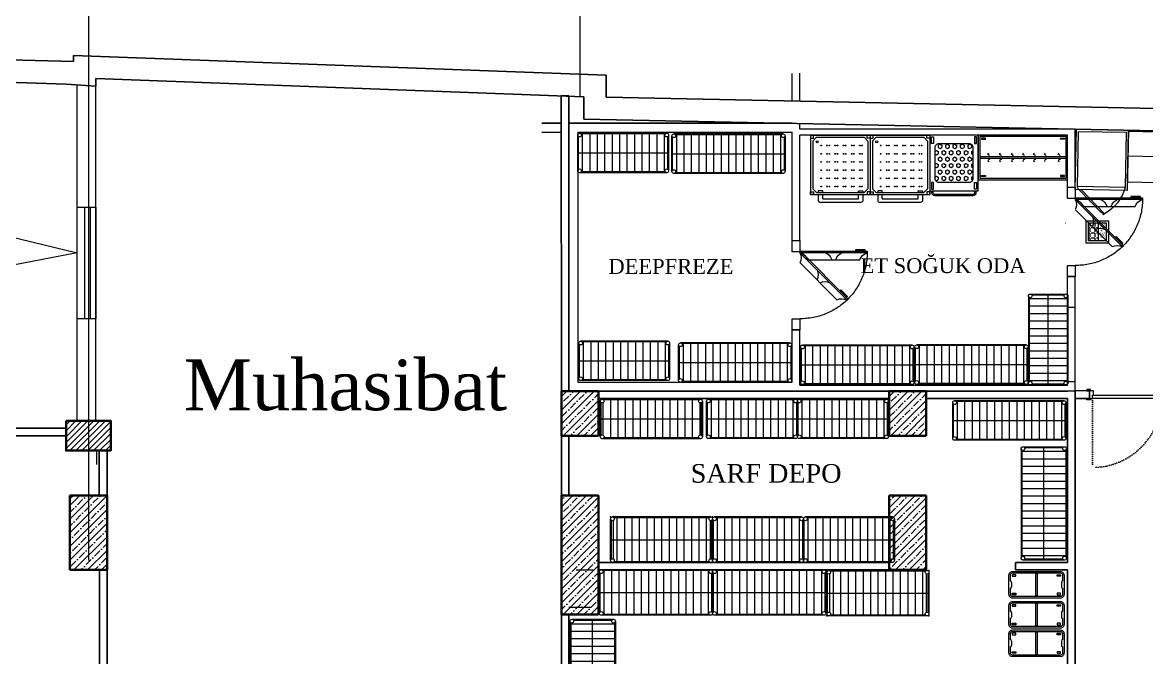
# Model space of a CAD drawing. Header units: millimetres. Extents: x 1531071 to 1560283, y -701792 to -691067.
# Drawn here: x 1536450 to 1537960, y -695330 to -694478 of the extents above; entities that cross this region are included whole.
import ezdxf

# ---------------------------------------------------------------- set-up
doc = ezdxf.new("R2010")
doc.units = ezdxf.units.MM
doc.header["$LTSCALE"] = 20
doc.header["$MEASUREMENT"] = 0
doc.set_wipeout_variables(frame=1)
for name, pattern in [('DASHED', [19.05, 12.7, -6.35]), ('Dot & Dashed', [670.277762, 352.777767, -176.388884, 0, -141.111112]), ('DOT2', [0.125, 0, -0.125])]:
    doc.linetypes.add(name, pattern=pattern)
for name, color, linetype, lineweight in [('A-Sect-Iden', 191, 'Continuous', 13), ('GRC-Ekipman', 4, 'Continuous', 25), ('OXLAR', 6, 'Continuous', 5), ('Text', 7, 'Continuous', 0), ('wall ext', 30, 'Continuous', 30)]:
    doc.layers.add(name, color=color, linetype=linetype, lineweight=lineweight)
for name, color, linetype in [('Kıtc-002 Çizgi', 7, 'Continuous'), ('Kıtc-003 Kapı', 3, 'Continuous'), ('Kıtc-028 Yer Izgarası', 252, 'Continuous'), ('Kıtc-034 Soğuk Oda', 1, 'Continuous'), ('SOŞUK ODA PANELİ', 4, 'Continuous')]:
    doc.layers.add(name, color=color, linetype=linetype)
doc.layers.add('Конструктив - Колонны_Ном._пера__202', color=7, linetype='Continuous', lineweight=0, true_color=0x38637a)
doc.layers.add('Конструктив - Колонны_Ном._пера__28', color=7, linetype='Continuous', lineweight=40, true_color=0xffe4e1)
doc.styles.get("Standard").update_dxf_attribs({"font": 'tahoma.ttf', "height": 10})
doc.styles.add('Times New  Roman', font='times.ttf')
pattern_1 = [(45, (1530114.896, -703124.711), (-9.192388, 9.192388), []), (45, (1530110.3, -703120.115), (-9.192388, 9.192388), [9.75, -3.25, 0, -3.25])]

# ---------------------------------------------------------------- blocks, each defined once
blk = doc.blocks.new('A$C60E3056A')
at = {"layer": 'Kıtc-034 Soğuk Oda', "color": 3}
blk.add_line((13.3, 80), (13.3, 10), dxfattribs=at)
for points in [[(1.8, 0), (3.8, 0), (3.8, 90), (1.8, 90)], [(1.4, 3), (0, 3), (0, 15.7), (1.4, 15.7)]]:
    blk.add_lwpolyline(points, close=True, dxfattribs=at)
for centre, radius, start, end in [((17.9, 93.9), 14.6, 195.6381, 251.6489), ((17.2, 61.2), 14, 196.3254, 253.6365), ((17.2, 28.8), 14, 106.3635, 163.6746), ((17.9, -3.9), 14.6, 108.3511, 164.3619)]:
    blk.add_arc(centre, radius, start, end, dxfattribs=at)
blk = doc.blocks.new('A$C4A7C2E03')
at = {"layer": 'Kıtc-034 Soğuk Oda', "color": 254}
blk.add_line((80, 0), (10, 0), dxfattribs=at)
for points in [[(0, 11.5), (0, 9.5), (90, 9.5), (90, 11.5)], [(3, 11.9), (3, 13.3), (15.7, 13.3), (15.7, 11.9)]]:
    blk.add_lwpolyline(points, close=True, dxfattribs=at)
for centre, radius, start, end in [((-3.9, -4.6), 14.6, 18.3511, 74.3619), ((28.8, -3.8), 14, 16.3635, 73.6746), ((61.2, -3.8), 14, 106.3254, 163.6365), ((93.9, -4.6), 14.6, 105.6381, 161.6489)]:
    blk.add_arc(centre, radius, start, end, dxfattribs=at)
blk = doc.blocks.new('A$C65962AFD')
at = {"color": 3}
blk.add_wipeout([(90.7, 105), (90.7, 15), (100.7, 15), (100.7, 105)], dxfattribs=at).dxf.layer = 'Kıtc-034 Soğuk Oda'
at = {"layer": 'Kıtc-002 Çizgi', "color": 254, "linetype": 'DASHED'}
blk.add_arc((89.5, 104.5), 89.5, 180.9342, 270.7837, dxfattribs=at)
at = {"layer": 'Kıtc-034 Soğuk Oda'}
for points in [[(100.7, 105), (100.7, 120), (90.7, 120), (90.7, 105)], [(100.7, 0), (100.7, 15), (90.7, 15), (90.7, 0)]]:
    blk.add_lwpolyline(points, close=True, dxfattribs=at)
at = {"layer": 'Kıtc-002 Çizgi'}
blk.add_blockref('A$C4A7C2E03', (0, 94.1), dxfattribs=at)
at = {"layer": 'Kıtc-002 Çizgi', "rotation": 315}
blk.add_blockref('A$C60E3056A', (24.3, 42.7), dxfattribs=at)
blk = doc.blocks.new('A$C1AAB3821')
at = {"layer": 'Kıtc-028 Yer Izgarası'}
for p, q in [((30, 30), (0, 30)), ((0, 30), (0, 0)), ((27, 27), (3, 27)), ((3, 27), (3, 3)), ((3, 25.2), (7.7, 25.2)), ((3, 18.3), (7.7, 18.3)), ((9.6, 25.2), (9.6, 27)), ((9.6, 25.2), (14.7, 25.2)), ((9.6, 18.3), (9.6, 23.3)), ((9.6, 18.3), (14.7, 18.3)), ((9.6, 13.5), (9.6, 16.3)), ((16.6, 25.2), (16.6, 27)), ((16.6, 25.2), (21.7, 25.2)), ((16.6, 18.3), (16.6, 23.3)), ((16.6, 18.3), (21.7, 18.3)), ((16.6, 13.5), (16.6, 16.3)), ((23.6, 25.2), (23.6, 27)), ((23.6, 25.2), (27, 25.2)), ((23.6, 18.3), (23.6, 23.3)), ((23.6, 18.3), (27, 18.3)), ((23.6, 13.5), (23.6, 16.3)), ((27, 3), (27, 27)), ((30, 0), (30, 30)), ((0, 0), (30, 0)), ((27, 13.5), (3, 13.5)), ((3, 13.5), (3, 3)), ((3, 3), (27, 3)), ((3, 3), (27, 3)), ((27, 3), (27, 13.5))]:
    blk.add_line(p, q, dxfattribs=at)
blk.add_text('30*30', height=5.4, dxfattribs=at).set_placement((3, 5.6))
blk = doc.blocks.new('KAPI100')
at = {"layer": 'Kıtc-003 Kapı', "linetype": 'DOT2'}
blk.add_line((1537635.3, -695912.9, 0), (1537635.3, -695820.3, 0), dxfattribs=at)
at = {"layer": 'Kıtc-003 Kapı', "elevation": 0}
for points in [[(1537627.8, -695912.9), (1537632.8, -695912.9), (1537632.8, -695910.9), (1537627.8, -695910.9)], [(1537627.8, -695922.9), (1537632.8, -695922.9), (1537632.8, -695924.9), (1537627.8, -695924.9)], [(1537635.3, -695917.1), (1537727.9, -695917.1), (1537727.9, -695912.9), (1537635.3, -695912.9)], [(1537735.4, -695912.9), (1537730.4, -695912.9), (1537730.4, -695910.9), (1537735.4, -695910.9)], [(1537735.4, -695922.9), (1537730.4, -695922.9), (1537730.4, -695924.9), (1537735.4, -695924.9)]]:
    blk.add_lwpolyline(points, close=True, dxfattribs=at)
for points in [[(1537631.6, -695912.9), (1537635.3, -695912.9), (1537635.3, -695917.1), (1537636.6, -695917.1), (1537636.6, -695922.9), (1537631.6, -695922.9), (1537631.6, -695912.9)], [(1537731.6, -695912.9), (1537727.9, -695912.9), (1537727.9, -695917.1), (1537726.6, -695917.1), (1537726.6, -695922.9), (1537731.6, -695922.9), (1537731.6, -695912.9)]]:
    blk.add_lwpolyline(points, dxfattribs=at)
at = {"layer": 'Kıtc-003 Kapı', "linetype": 'DOT2'}
blk.add_arc((1537635.3, -695912.9, 0), 92.6, 360, 90, dxfattribs=at)
blk = doc.blocks.new('Frenox Depo Tipi Dolpa Tek Kapı')
for p, q in [((70, 81), (0, 81)), ((0, 81), (0, 0)), ((70, 0), (70, 81)), ((0, 0), (70, 0))]:
    blk.add_line(p, q)
at = {"color": 251}
for p, q in [((67, 78), (3, 78)), ((3, 78), (3, 4)), ((67, 4), (67, 78)), ((3, 4), (67, 4))]:
    blk.add_line(p, q, dxfattribs=at)
at = {"color": 251, "linetype": 'Continuous'}
for p, q in [((2.9, 4), (67.1, 4)), ((62.2, 0), (30.2, -32.1)), ((65.1, 0), (35.1, -29.9)), ((35.1, -29.9), (30.9, -31.3)), ((33.7, -28.5), (35.1, -29.9)), ((30.2, -32.1), (31.6, -33.5)), ((30.9, -31.3), (32.3, -32.8)), ((32.3, -32.8), (31.6, -33.5))]:
    blk.add_line(p, q, dxfattribs=at)
for centre, radius, start, end in [((59.9, 18.7), 58.9, 194.4777, 239.613), ((62, 4), 5.1, 307.4032, 359.4667)]:
    blk.add_arc(centre, radius, start, end, dxfattribs=at)
blk = doc.blocks.new('CTezg.140-70')
for p, q in [((-140, 0), (0, 0)), ((-140, -70), (-140, 0)), ((0, 0), (0, -70)), ((0, -2), (-140, -2)), ((0, -70), (-140, -70))]:
    blk.add_line(p, q)
blk = doc.blocks.new('istifr rafı 137-61')
at = {"ltscale": 5}
for p, q in [((134.5, 0), (2.5, 0)), ((3.5, -4.8), (3.5, -56.2)), ((132.5, -1), (4.5, -1)), ((133.5, -4.8), (133.5, -56.2)), ((132.5, -60), (4.5, -60)), ((134.5, -61), (2.5, -61))]:
    blk.add_line(p, q, dxfattribs=at)
for p, q in [((0, -58.5), (0, -2.5)), ((1, -56.5), (1, -4.5)), ((136, -4.5), (136, -56.5)), ((136, -56.5), (136, -4.5)), ((137, -2.5), (137, -58.5))]:
    blk.add_line(p, q)
at = {"color": 149, "ltscale": 5}
for p, q in [((8.5, -1), (8.5, -60)), ((18.5, -1), (18.5, -60)), ((28.5, -1), (28.5, -60)), ((38.5, -1), (38.5, -60)), ((48.5, -1), (48.5, -60)), ((58.5, -1), (58.5, -60)), ((68.5, -1), (68.5, -60)), ((78.5, -1), (78.5, -60)), ((88.5, -1), (88.5, -60)), ((98.5, -1), (98.5, -60)), ((108.5, -1), (108.5, -60)), ((118.5, -1), (118.5, -60)), ((128.5, -1), (128.5, -60)), ((1, -30.5), (136, -30.5))]:
    blk.add_line(p, q, dxfattribs=at)
at = {"ltscale": 5}
for centre in [(2.5, -2.5), (134.5, -2.5), (2.5, -58.5), (134.5, -58.5)]:
    blk.add_circle(centre, 2.5, dxfattribs=at)
for p in [(0, 0), (137, 0), (0, -61), (137, -61)]:
    blk.add_point(p, dxfattribs=at)
blk = doc.blocks.new('istif rafı 152-61')
at = {"ltscale": 5}
for p, q in [((149.5, 0), (2.5, 0)), ((147.5, -1), (4.5, -1)), ((147.5, -60), (4.5, -60)), ((149.5, -61), (2.5, -61))]:
    blk.add_line(p, q, dxfattribs=at)
for p, q in [((0, -58.5), (0, -2.5)), ((1, -56.5), (1, -4.5)), ((151, -4.5), (151, -56.5)), ((151, -56.5), (151, -4.5)), ((152, -2.5), (152, -58.5))]:
    blk.add_line(p, q)
at = {"color": 149, "ltscale": 5}
for p, q in [((6, -1), (6, -60)), ((16, -1), (16, -60)), ((26, -1), (26, -60)), ((36, -1), (36, -60)), ((46, -1), (46, -60)), ((56, -1), (56, -60)), ((66, -1), (66, -60)), ((76, -1), (76, -60)), ((86, -1), (86, -60)), ((96, -1), (96, -60)), ((106, -1), (106, -60)), ((116, -1), (116, -60)), ((126, -1), (126, -60)), ((136, -1), (136, -60)), ((146, -1), (146, -60)), ((1, -30.5), (151, -30.5))]:
    blk.add_line(p, q, dxfattribs=at)
at = {"ltscale": 5}
for centre in [(2.5, -2.5), (149.5, -2.5), (2.5, -58.5), (149.5, -58.5)]:
    blk.add_circle(centre, 2.5, dxfattribs=at)
blk = doc.blocks.new('istif rafı 122-61')
at = {"ltscale": 5}
for p, q in [((119.5, 0), (2.5, 0)), ((117.5, -1), (4.5, -1)), ((117.5, -60), (4.5, -60)), ((119.5, -61), (2.5, -61))]:
    blk.add_line(p, q, dxfattribs=at)
for p, q in [((0, -58.5), (0, -2.5)), ((1, -56.5), (1, -4.5)), ((121, -4.5), (121, -56.5)), ((121, -56.5), (121, -4.5)), ((122, -2.5), (122, -58.5))]:
    blk.add_line(p, q)
at = {"color": 149, "ltscale": 5}
for p, q in [((6, -1), (6, -60)), ((16, -1), (16, -60)), ((26, -1), (26, -60)), ((36, -1), (36, -60)), ((46, -1), (46, -60)), ((56, -1), (56, -60)), ((66, -1), (66, -60)), ((76, -1), (76, -60)), ((86, -1), (86, -60)), ((96, -1), (96, -60)), ((106, -1), (106, -60)), ((116, -1), (116, -60)), ((1, -30.5), (121, -30.5))]:
    blk.add_line(p, q, dxfattribs=at)
at = {"ltscale": 5}
for centre in [(2.5, -2.5), (119.5, -2.5), (2.5, -58.5), (119.5, -58.5)]:
    blk.add_circle(centre, 2.5, dxfattribs=at)
blk = doc.blocks.new('istif rafı 152-53')
at = {"ltscale": 5}
for p, q in [((149.5, 0), (2.5, 0)), ((147.5, -1), (4.5, -1)), ((149.5, -53), (2.5, -53)), ((147.5, -52), (4.5, -52))]:
    blk.add_line(p, q, dxfattribs=at)
for p, q in [((0, -50.5), (0, -2.5)), ((1, -48.5), (1, -4.5)), ((151, -4.5), (151, -48.5)), ((151, -48.5), (151, -4.5)), ((152, -2.5), (152, -50.5))]:
    blk.add_line(p, q)
at = {"color": 149, "ltscale": 5}
for p, q in [((6, -1), (6, -52)), ((16, -1), (16, -52)), ((26, -1), (26, -52)), ((36, -1), (36, -52)), ((46, -1), (46, -52)), ((56, -1), (56, -52)), ((66, -1), (66, -52)), ((76, -1), (76, -52)), ((86, -1), (86, -52)), ((96, -1), (96, -52)), ((106, -1), (106, -52)), ((116, -1), (116, -52)), ((126, -1), (126, -52)), ((136, -1), (136, -52)), ((146, -1), (146, -52)), ((1, -26.5), (151, -26.5))]:
    blk.add_line(p, q, dxfattribs=at)
at = {"ltscale": 5}
for centre in [(2.5, -2.5), (149.5, -2.5), (2.5, -50.5), (149.5, -50.5)]:
    blk.add_circle(centre, 2.5, dxfattribs=at)
blk = doc.blocks.new('istif rafı 122-53')
at = {"ltscale": 5}
for p, q in [((119.5, 0), (2.5, 0)), ((117.5, -1), (4.5, -1)), ((119.5, -53), (2.5, -53)), ((117.5, -52), (4.5, -52))]:
    blk.add_line(p, q, dxfattribs=at)
for p, q in [((0, -50.5), (0, -2.5)), ((1, -48.5), (1, -4.5)), ((121, -4.5), (121, -48.5)), ((121, -48.5), (121, -4.5)), ((122, -2.5), (122, -50.5))]:
    blk.add_line(p, q)
at = {"color": 149, "ltscale": 5}
for p, q in [((6, -1), (6, -52)), ((16, -1), (16, -52)), ((26, -1), (26, -52)), ((36, -1), (36, -52)), ((46, -1), (46, -52)), ((56, -1), (56, -52)), ((66, -1), (66, -52)), ((76, -1), (76, -52)), ((86, -1), (86, -52)), ((96, -1), (96, -52)), ((106, -1), (106, -52)), ((116, -1), (116, -52)), ((1, -26.5), (121, -26.5))]:
    blk.add_line(p, q, dxfattribs=at)
at = {"ltscale": 5}
for centre in [(2.5, -2.5), (119.5, -2.5), (2.5, -50.5), (119.5, -50.5)]:
    blk.add_circle(centre, 2.5, dxfattribs=at)
blk = doc.blocks.new('istif rafı.137-53')
at = {"ltscale": 5}
for p, q in [((134.5, 0), (2.5, 0)), ((132.5, -1), (4.5, -1)), ((134.5, -53), (2.5, -53)), ((132.5, -52), (4.5, -52))]:
    blk.add_line(p, q, dxfattribs=at)
for p, q in [((0, -50.5), (0, -2.5)), ((1, -48.5), (1, -4.5)), ((136, -4.5), (136, -48.5)), ((136, -48.5), (136, -4.5)), ((137, -2.5), (137, -50.5))]:
    blk.add_line(p, q)
at = {"color": 149, "ltscale": 5}
for p, q in [((3.5, -4.8), (3.5, -48.2)), ((13.5, -1), (13.5, -52)), ((23.5, -1), (23.5, -52)), ((33.5, -1), (33.5, -52)), ((43.5, -1), (43.5, -52)), ((53.5, -1), (53.5, -52)), ((63.5, -1), (63.5, -52)), ((73.5, -1), (73.5, -52)), ((83.5, -1), (83.5, -52)), ((93.5, -1), (93.5, -52)), ((103.5, -1), (103.5, -52)), ((113.5, -1), (113.5, -52)), ((123.5, -1), (123.5, -52)), ((133.5, -4.8), (133.5, -48.2)), ((1, -26.5), (136, -26.5))]:
    blk.add_line(p, q, dxfattribs=at)
at = {"ltscale": 5}
for centre in [(2.5, -2.5), (134.5, -2.5), (2.5, -50.5), (134.5, -50.5)]:
    blk.add_circle(centre, 2.5, dxfattribs=at)
blk = doc.blocks.new('ARB.Et Askı .120-60')
for points in [[(-60, 0), (-60, -120), (0, -120), (0, 0)], [(-58, -2), (-58, -118), (-2, -118), (-2, -2)]]:
    blk.add_lwpolyline(points, close=True)
at = {"color": 251}
for points in [[(-54.4, -4.2), (-54.4, -9.7), (-55.8, -9.7), (-55.8, -4.2)], [(-5.6, -4.2), (-5.6, -9.7), (-4.2, -9.7), (-4.2, -4.2)], [(-54.4, -115.8), (-54.4, -110.3), (-55.8, -110.3), (-55.8, -115.8)], [(-5.6, -115.8), (-5.6, -110.3), (-4.2, -110.3), (-4.2, -115.8)]]:
    blk.add_lwpolyline(points, close=True, dxfattribs=at)
for points in [[(-31, -14.1, -1), (-33.3, -14.1, 1), (-35.6, -14.1)], [(-29, -14.1, 1), (-26.7, -14.1, -1), (-24.4, -14.1)], [(-31, -29.9, -1), (-33.3, -29.9, 1), (-35.6, -29.9)], [(-29, -29.9, 1), (-26.7, -29.9, -1), (-24.4, -29.9)], [(-31, -45.9, -1), (-33.3, -45.9, 1), (-35.6, -45.9)], [(-29, -45.9, 1), (-26.7, -45.9, -1), (-24.4, -45.9)], [(-31, -61, -1), (-33.3, -61, 1), (-35.6, -61)], [(-29, -61, 1), (-26.7, -61, -1), (-24.4, -61)], [(-31, -75.6, -1), (-33.3, -75.6, 1), (-35.6, -75.6)], [(-29, -75.6, 1), (-26.7, -75.6, -1), (-24.4, -75.6)], [(-31, -90.1, -1), (-33.3, -90.1, 1), (-35.6, -90.1)], [(-29, -90.1, 1), (-26.7, -90.1, -1), (-24.4, -90.1)], [(-31, -108.7, -1), (-33.3, -108.7, 1), (-35.6, -108.7)], [(-29, -108.7, 1), (-26.7, -108.7, -1), (-24.4, -108.7)]]:
    blk.add_lwpolyline(points, format="xyb", dxfattribs=at)
for points in [[(-31, -2), (-31, -118)], [(-29, -2), (-29, -118)]]:
    blk.add_lwpolyline(points, dxfattribs=at)
blk = doc.blocks.new('ARB.Sebze Basma')
h = blk.add_hatch()
h.set_pattern_fill('HEX', color=251, scale=0.9, angle=270, style=0)
h.set_pattern_definition([(270, (-111636.488, 8696.6115), (4.94933518, -9e-16), [2.8575, -5.715]), (30, (-111636.488, 8696.6115), (-2.4746676, 4.28625), [2.8575, -5.715]), (330, (-111636.488, 8693.754), (2.4746676, 4.28625), [2.8575, -5.715])])
h.paths.add_polyline_path([(-52.7, -63.7), (-12.3, -63.7, 0.414214), (-7.3, -58.7), (-7.3, -16.3, 0.414214), (-12.3, -11.3), (-52.7, -11.3, 0.414214), (-57.7, -16.3), (-57.7, -58.7, 0.414214)])
blk.add_lwpolyline([(-65, 0), (-65, -75), (0, -75), (0, 0)], close=True)
at = {"color": 251}
for points in [[(-62.6, -2.4), (-59.9, -2.4), (-59.9, -11.2), (-62.6, -11.2)], [(-2.4, -2.4), (-5.1, -2.4), (-5.1, -11.2), (-2.4, -11.2)], [(-62.6, -72.6), (-59.9, -72.6), (-59.9, -63.8), (-62.6, -63.8)], [(-2.4, -72.6), (-5.1, -72.6), (-5.1, -63.8), (-2.4, -63.8)]]:
    blk.add_lwpolyline(points, close=True, dxfattribs=at)
blk.add_lwpolyline([(-7.3, -16.3), (-7.3, -58.7, -0.414214), (-12.3, -63.7), (-52.7, -63.7, -0.414214), (-57.7, -58.7), (-57.7, -16.3, -0.414214), (-52.7, -11.3), (-12.3, -11.3, -0.414214)], format="xyb", close=True, dxfattribs=at)
for points in [[(-3, -75.2), (-3, -77.6, -0.414214), (-7, -81.6), (-58.3, -81.6, -0.414214), (-62.3, -77.6), (-62.3, -75)], [(-5, -75.2), (-5, -77.6, -0.414214), (-7, -79.6), (-58.3, -79.6, -0.414214), (-60.3, -77.6), (-60.3, -75)]]:
    blk.add_lwpolyline(points, format="xyb", dxfattribs=at)
blk = doc.blocks.new('ARB.Et Çözdürme. 80-80')
for p, q in [((-80, 0), (0, 0)), ((-80, 0), (-80, -80)), ((0, 0), (0, -80)), ((-72, -3), (-77, -8)), ((-77, -8), (-77, -72)), ((-72, -3), (-8, -3)), ((-8, -3), (-3, -8)), ((-3, -8), (-3, -72)), ((-77, -72), (-72, -77)), ((-3, -72), (-8, -77)), ((-80, -80), (0, -80)), ((-72, -77), (-8, -77))]:
    blk.add_line(p, q)
at = {"color": 253}
for p, q in [((-13, -90.4), (-66.7, -90.4)), ((-63.8, -85.4), (-15.8, -85.4))]:
    blk.add_line(p, q, dxfattribs=at)
for points in [[(-80, -4), (-76, -4), (-76, 0), (-80, 0)], [(0, -4), (-4, -4), (-4, 0), (0, 0)], [(-80, -76), (-76, -76), (-76, -80), (-80, -80)], [(0, -76), (-4, -76), (-4, -80), (0, -80)]]:
    blk.add_lwpolyline(points, close=True, dxfattribs=at)
for points in [[(-63.8, -77), (-63.8, -75), (-69.8, -75), (-69.8, -77)], [(-15.8, -77), (-15.8, -75), (-9.8, -75), (-9.8, -77)], [(-63.8, -85.4), (-63.8, -80)], [(-15.8, -85.4), (-15.8, -80)]]:
    blk.add_lwpolyline(points, dxfattribs=at)
for points in [[(-69.8, -80), (-69.8, -87.4, 0.414214), (-66.8, -90.4), (-66.8, -90.4, 0.00933), (-66.7, -90.4)], [(-9.8, -80), (-9.8, -87.4, -0.414214), (-12.8, -90.4), (-12.8, -90.4, -0.00933), (-13, -90.4)]]:
    blk.add_lwpolyline(points, format="xyb", dxfattribs=at)
for centre, radius in [((-71.3, -9.1), 1.5), ((-66, -14.1), 0.5), ((-58, -14.1), 0.5), ((-55, -14.1), 0.5), ((-47, -14.1), 0.5), ((-44, -14.1), 0.5), ((-36, -14.1), 0.5), ((-33, -14.1), 0.5), ((-25, -14.1), 0.5), ((-22, -14.1), 0.5), ((-14, -14.1), 0.5), ((-11, -14.1), 0.5), ((-66, -25.1), 0.5), ((-58, -25.1), 0.5), ((-55, -25.1), 0.5), ((-47, -25.1), 0.5), ((-44, -25.1), 0.5), ((-36, -25.1), 0.5), ((-33, -25.1), 0.5), ((-25, -25.1), 0.5), ((-22, -25.1), 0.5), ((-14, -25.1), 0.5), ((-11, -25.1), 0.5), ((-66, -36.1), 0.5), ((-58, -36.1), 0.5), ((-55, -36.1), 0.5), ((-47, -36.1), 0.5), ((-44, -36.1), 0.5), ((-36, -36.1), 0.5), ((-33, -36.1), 0.5), ((-25, -36.1), 0.5), ((-22, -36.1), 0.5), ((-14, -36.1), 0.5), ((-11, -36.1), 0.5), ((-66, -47.1), 0.5), ((-66, -58.1), 0.5), ((-58, -47.1), 0.5), ((-58, -58.1), 0.5), ((-55, -47.1), 0.5), ((-55, -58.1), 0.5), ((-47, -47.1), 0.5), ((-47, -58.1), 0.5), ((-44, -47.1), 0.5), ((-44, -58.1), 0.5), ((-36, -47.1), 0.5), ((-36, -58.1), 0.5), ((-33, -47.1), 0.5), ((-33, -58.1), 0.5), ((-25, -47.1), 0.5), ((-25, -58.1), 0.5), ((-22, -47.1), 0.5), ((-22, -58.1), 0.5), ((-14, -47.1), 0.5), ((-14, -58.1), 0.5), ((-11, -47.1), 0.5), ((-11, -58.1), 0.5), ((-66, -69.1), 0.5), ((-58, -69.1), 0.5), ((-55, -69.1), 0.5), ((-47, -69.1), 0.5), ((-44, -69.1), 0.5), ((-36, -69.1), 0.5), ((-33, -69.1), 0.5), ((-25, -69.1), 0.5), ((-22, -69.1), 0.5), ((-14, -69.1), 0.5), ((-11, -69.1), 0.5)]:
    blk.add_circle(centre, radius, dxfattribs=at)
blk = doc.blocks.new('A$C51B06E1B')
at = {"layer": 'Kıtc-002 Çizgi'}
for p, q in [((12.4, 72.9), (12.4, 72.9)), ((14.4, 70.9), (20.4, 70.9)), ((22.4, 72.9), (22.4, 72.9)), ((12.4, 2), (12.4, 2)), ((14.4, 4), (20.4, 4)), ((22.4, 2), (22.4, 2))]:
    blk.add_line(p, q, dxfattribs=at)
blk.add_lwpolyline([(0, 69.9), (0, 5, 0.414214), (5, 0), (29.9, 0, 0.414214), (34.9, 5), (34.9, 69.9, 0.414214), (29.9, 74.9), (5, 74.9, 0.414214)], format="xyb", close=True, dxfattribs=at)
for points in [[(12.4, 72.9), (5, 72.9, 0.414214), (2, 69.9), (2, 5, 0.414214), (5, 2), (12.4, 2)], [(22.4, 2), (29.9, 2, 0.414214), (32.9, 5), (32.9, 69.9, 0.414214), (29.9, 72.9), (22.4, 72.9)]]:
    blk.add_lwpolyline(points, format="xyb", dxfattribs=at)
for points in [[(4, 69.9), (6, 69.9), (6, 65.1), (4, 65.1)], [(30.9, 69.9), (28.9, 69.9), (28.9, 65.1), (30.9, 65.1)], [(2, 38.5), (32.9, 38.5), (32.9, 36.5), (2, 36.5)], [(4, 5), (6, 5), (6, 9.8), (4, 9.8)], [(30.9, 5), (28.9, 5), (28.9, 9.8), (30.9, 9.8)]]:
    blk.add_lwpolyline(points, close=True, dxfattribs=at)
for centre, start, end in [((14.4, 72.9), 180, 270), ((20.4, 72.9), 270, 0), ((14.4, 2), 90, 180), ((20.4, 2), 0, 90)]:
    blk.add_arc(centre, 2, start, end, dxfattribs=at)

msp = doc.modelspace()

# ---------------------------------------------------------------- hatches: boundary and pattern name
at = {"layer": 'Конструктив - Колонны_Ном._пера__202', "linetype": 'Continuous'}
h = msp.add_hatch(dxfattribs=at)
h.set_pattern_fill('ЖЕЛЕЗОБЕТОН__ГОСТ_', color=1, scale=0.1, style=0, pattern_type=2)
h.set_pattern_definition([(45, (1530114.896, -702884.711), (-9.192388, 9.192388), []), (45, (1530110.3, -702880.115), (-9.192388, 9.192388), [9.75, -3.25, 0, -3.25])])
h.paths.add_polyline_path([(1537174, -695032.5), (1537224, -695032.5), (1537224, -694972.5), (1537174, -694972.5)])
h = msp.add_hatch(dxfattribs=at)
h.set_pattern_fill('ЖЕЛЕЗОБЕТОН__ГОСТ_', color=1, scale=0.1, style=0, pattern_type=2)
h.set_pattern_definition([(45, (1530554.896, -702884.711), (-9.192388, 9.192388), []), (45, (1530550.3, -702880.115), (-9.192388, 9.192388), [9.75, -3.25, 0, -3.25])])
h.paths.add_polyline_path([(1537614, -695032.5), (1537664, -695032.5), (1537664, -694972.5), (1537614, -694972.5)])
at = {"layer": 'Конструктив - Колонны_Ном._пера__202', "linetype": 'Dot & Dashed'}
h = msp.add_hatch(dxfattribs=at)
h.set_pattern_fill('ANSI31', color=1, scale=45, style=0)
h.set_pattern_definition([(45, (1460906.486, -695255.147), (-3.97747564, 3.97747564), [])])
h.paths.add_polyline_path([(1536509, -695012.5), (1536569, -695012.5), (1536569, -695052.5), (1536509, -695052.5)])
at = {"layer": 'Конструктив - Колонны_Ном._пера__202', "linetype": 'Continuous'}
h = msp.add_hatch(dxfattribs=at)
h.set_pattern_fill('ЖЕЛЕЗОБЕТОН__ГОСТ_', color=1, scale=0.1, style=0, pattern_type=2)
h.set_pattern_definition(pattern_1)
h.paths.add_polyline_path([(1536564, -695212.5), (1536514, -695212.5), (1536514, -695112.5), (1536564, -695112.5)])
h = msp.add_hatch(dxfattribs=at)
h.set_pattern_fill('ЖЕЛЕЗОБЕТОН__ГОСТ_', color=1, scale=0.1, style=0, pattern_type=2)
h.set_pattern_definition(pattern_1)
h.paths.add_polyline_path([(1537174, -695272.5), (1537224, -695272.5), (1537224, -695112.5), (1537174, -695112.5)])
h = msp.add_hatch(dxfattribs=at)
h.set_pattern_fill('ЖЕЛЕЗОБЕТОН__ГОСТ_', color=1, scale=0.1, style=0, pattern_type=2)
h.set_pattern_definition(pattern_1)
h.paths.add_polyline_path([(1537614, -695212.5), (1537664, -695212.5), (1537664, -695112.5), (1537614, -695112.5)])

# ---------------------------------------------------------------- linework, layer by layer
at = {"color": 0, "lineweight": 30, "ltscale": 0.5}
for p, q in [((1536519, -694530.5), (1535900, -694512.6)), ((1536519, -694530.5), (1536519, -694522.2)), ((1536519, -694522.2), (1537233.9, -694548.5)), ((1536509, -694560.5), (1535899, -694542.6)), ((1537234, -694548.6), (1537234, -694578)), ((1536549, -694563.3), (1536509, -694560.5)), ((1536549, -694563.3), (1536549, -694553.3)), ((1536549, -694553.3), (1537204, -694577.5)), ((1537204, -694577.5), (1537204, -694607.5)), ((1538764, -694609.4), (1537234, -694578)), ((1538724, -694638.7), (1537204, -694607.5)), ((1537224, -695202.5), (1537614.3, -695202.5)), ((1537224, -695212.5), (1537664, -695212.5)), ((1537783.7, -695202.5), (1537853.7, -695202.5)), ((1537783.7, -695212.5), (1537783.7, -695202.5)), ((1537853.7, -695212.5), (1537783.7, -695212.5)), ((1537863.7, -695202.5), (1537863.7, -695202.5)), ((1537863.7, -695212.5), (1537863.7, -695212.5))]:
    msp.add_line(p, q, dxfattribs=at)
for points in [[(1537174, -694972.5), (1537173.9, -694576.5), (1537183.9, -694576.5), (1537184, -694972.5)], [(1537614, -694972.5), (1537224, -694972.5), (1537224, -694982.5), (1537614, -694982.5), (1537614, -694972.5)], [(1537174, -695112.5), (1537174, -695032.5), (1537184, -695032.5), (1537184, -695112.5)], [(1537174, -695622.5), (1537174, -695272.5), (1537184, -695272.5), (1537184, -695622.5)]]:
    msp.add_lwpolyline(points, close=True, dxfattribs=at)
for points in [[(1537853.7, -694982.4), (1537664, -694982.4), (1537664, -694972.5), (1537863.7, -694972.4), (1537863.7, -694982.4)], [(1537863.7, -695424.3), (1537863.7, -694972.4)], [(1537853.7, -695202.5), (1537853.7, -694982.4)], [(1535929, -695022.5), (1536509, -695022.5)], [(1535929, -695032.5), (1536509, -695032.5)], [(1536564, -695052.5), (1536564, -695071.8), (1536564, -695112.5), (1536553.6, -695112.5), (1536553.6, -695052.5)], [(1536554, -695212.5), (1536554, -695707.5), (1536564, -695707.5), (1536564, -695212.5)], [(1537853.7, -695424.3), (1537853.7, -695212.5)]]:
    msp.add_lwpolyline(points, dxfattribs=at)
at = {"layer": 'A-Sect-Iden', "color": 0, "ltscale": 0.5}
for p, q in [((1535362.9, -694508.8), (1536524, -694787)), ((1536524, -695012.5), (1536524, -694561.5)), ((1536549, -695012.5), (1536549, -694563.3)), ((1536524, -694787), (1535294, -695022.5)), ((1536550.1, -695071.2), (1536550.1, -695052.5))]:
    msp.add_line(p, q, dxfattribs=at)
at = {"layer": 'A-Sect-Iden', "color": 121, "ltscale": 0.5}
for p, q in [((1537234, -694548.6), (1537233.9, -694548.5)), ((1536549, -694553.3), (1536549, -694553.3))]:
    msp.add_line(p, q, dxfattribs=at)
at = {"layer": 'A-Sect-Iden', "color": 0, "ltscale": 0.5}
msp.add_lwpolyline([(1536509, -695052.5), (1536569, -695052.5), (1536569, -695012.5), (1536509, -695012.5)], close=True, dxfattribs=at)
at = {"layer": 'GRC-Ekipman'}
msp.add_line((1538074.8, -694660.3), (1537934.8, -694657.5), dxfattribs=at)
at = {"layer": 'OXLAR', "color": 6, "linetype": 'Dot & Dashed', "ltscale": 0.15}
for p, q in [((1536539, -694141.6), (1536539, -697894.6)), ((1537199, -694144.8), (1537199, -694577.5))]:
    msp.add_line(p, q, dxfattribs=at)
at = {"layer": 'SOŞUK ODA PANELİ', "color": 0, "lineweight": -3, "ltscale": 0.5}
for p, q in [((1537147.8, -694625.2), (1537173.9, -694625.2)), ((1537183.9, -694625.2), (1537183.9, -694960.5)), ((1537195.9, -694625.2), (1537484, -694625.2)), ((1538724, -694638.7), (1537863.7, -694621)), ((1537494, -694972.5), (1537853.7, -694972.5)), ((1537883.3, -694972.4), (1537863.3, -694972.4)), ((1537883.3, -694982.4), (1537883.3, -694972.4)), ((1537863.3, -694982.4), (1537883.3, -694982.4)), ((1537883.3, -694982.4), (1537863.3, -694982.4)), ((1537194, -695212.5), (1537218.2, -695212.5)), ((1537184, -695262.5), (1537214.2, -695262.5))]:
    msp.add_line(p, q, dxfattribs=at)
at = {"layer": 'SOŞUK ODA PANELİ', "color": 4, "lineweight": -3, "ltscale": 0.5}
for p, q in [((1537183.9, -694613.2), (1537484, -694613.2)), ((1537195.9, -694625.2), (1537484, -694625.2)), ((1537195.9, -694625.2), (1537195.9, -694960.5)), ((1537484, -694770.5), (1537484, -694625.2)), ((1537494, -694621), (1537494, -694613.4)), ((1537853.7, -694621), (1537494, -694621)), ((1537853.7, -694629), (1537494, -694629)), ((1537494, -694770.5), (1537494, -694629)), ((1537853.7, -694699), (1537863.7, -694699)), ((1537484, -694770.5), (1537494, -694770.5)), ((1537853.7, -694819), (1537863.7, -694819)), ((1537484, -694960.5), (1537484, -694890.5)), ((1537484, -694890.5), (1537494, -694890.5)), ((1537494, -694964.5), (1537494, -694890.5)), ((1537494, -694964.5), (1537853.7, -694964.5))]:
    msp.add_line(p, q, dxfattribs=at)
for points in [[(1537863.7, -694699), (1537863.7, -694621)], [(1537853.7, -694699), (1537853.7, -694629)], [(1537850.7, -694747.2), (1537850.6, -694747.2)], [(1537853.7, -694960.1), (1537853.7, -694819)], [(1537863.7, -694960.1), (1537863.7, -694819)], [(1537850.7, -694849.4), (1537850.6, -694849.4)], [(1537853.7, -694860.1), (1537863.7, -694860.1)], [(1537853.7, -694860.1), (1537863.7, -694860.1)], [(1537484, -694960.5), (1537484, -694957.9)], [(1537184, -694972.5), (1537484, -694972.5)], [(1537195.9, -694960.5), (1537484, -694960.5), (1537484, -694960.5)], [(1537853.7, -694964.5), (1537853.7, -694960.1)], [(1537863.7, -694960.1), (1537853.7, -694960.1)], [(1537863.7, -694960.1), (1537853.7, -694960.1)], [(1537863.7, -694972.4), (1537863.7, -694960.1)]]:
    msp.add_lwpolyline(points, dxfattribs=at)
at = {"layer": 'wall ext', "color": 0, "lineweight": -3, "ltscale": 0.5}
for p, q in [((1537484, -694583.1), (1537484, -694546.3)), ((1537494, -694583.3), (1537494, -694546)), ((1537147.8, -694613.2), (1537173.9, -694613.2)), ((1537173.9, -694613.2), (1537147.8, -694613.2)), ((1537484, -694613.2), (1537183.9, -694613.2))]:
    msp.add_line(p, q, dxfattribs=at)
at = {"layer": 'wall ext', "color": 3, "lineweight": -3, "ltscale": 0.5}
for points in [[(1536524, -694725.7), (1536549, -694725.7), (1536549, -694875.7), (1536524, -694875.7)], [(1536534, -694725.7), (1536541.4, -694725.7), (1536541.4, -694875.7), (1536534, -694875.7)]]:
    msp.add_lwpolyline(points, close=True, dxfattribs=at)
at = {"layer": 'wall ext', "color": 0, "lineweight": -3, "ltscale": 0.5}
msp.add_lwpolyline([(1537494, -694957.6), (1537494, -694964.5)], dxfattribs=at)
at = {"layer": 'Конструктив - Колонны_Ном._пера__28', "color": 0, "linetype": 'Continuous'}
for p, q in [((1537224, -694972.5), (1537174, -694972.5)), ((1537174, -694972.5), (1537174, -695032.5)), ((1537224, -695032.5), (1537224, -694972.5)), ((1537664, -694972.5), (1537614, -694972.5)), ((1537614, -694972.5), (1537614, -695032.5)), ((1537664, -695032.5), (1537664, -694972.5)), ((1537174, -695032.5), (1537224, -695032.5)), ((1537614, -695032.5), (1537664, -695032.5)), ((1536514, -695212.5), (1536514, -695112.5)), ((1536514, -695112.5), (1536564, -695112.5)), ((1536564, -695112.5), (1536564, -695212.5)), ((1537224, -695112.5), (1537174, -695112.5)), ((1537174, -695112.5), (1537174, -695272.5)), ((1537224, -695272.5), (1537224, -695112.5)), ((1537664, -695112.5), (1537614, -695112.5)), ((1537614, -695112.5), (1537614, -695212.5)), ((1537664, -695212.5), (1537664, -695112.5)), ((1536564, -695212.5), (1536514, -695212.5)), ((1537614, -695212.5), (1537664, -695212.5)), ((1537174, -695272.5), (1537224, -695272.5))]:
    msp.add_line(p, q, dxfattribs=at)
msp.add_lwpolyline([(1536509, -695012.5), (1536569, -695012.5), (1536569, -695052.5), (1536509, -695052.5)], close=True, dxfattribs=at)

# ---------------------------------------------------------------- block references
at = {"layer": 'GRC-Ekipman'}
for name, p in [('istif rafı 122-53', (1537196, -694626.5)), ('istif rafı 152-53', (1537322.4, -694627.5)), ('ARB.Et Çözdürme. 80-80', (1537588.7, -694629)), ('ARB.Et Çözdürme. 80-80', (1537668.7, -694629)), ('ARB.Sebze Basma', (1537733.7, -694629)), ('istif rafı 122-53', (1537197.4, -694905.6)), ('istif rafı 152-53', (1537331.4, -694907.9)), ('istif rafı 152-53', (1537495.4, -694910.9)), ('istif rafı 152-53', (1537648.6, -694910.6)), ('istif rafı.137-53', (1537226.3, -694983.5)), ('istif rafı 122-53', (1537369, -694983.4)), ('istif rafı 122-53', (1537491, -694983.4)), ('istif rafı 152-53', (1537699.4, -694985.6)), ('istifr rafı 137-61', (1537240.1, -695141.5)), ('istif rafı 122-61', (1537377.1, -695141.5)), ('istif rafı 122-61', (1537499.1, -695141.5)), ('istif rafı 152-61', (1537225.1, -695212.4)), ('istif rafı 152-61', (1537377.1, -695212.4)), ('istifr rafı 137-61', (1537530.5, -695213.2))]:
    msp.add_blockref(name, p, dxfattribs=at)
at = {"layer": 'GRC-Ekipman', "rotation": 90}
for name, p in [('ARB.Et Askı .120-60', (1537733.7, -694629)), ('istif rafı 122-53', (1537801, -694964.4)), ('istif rafı 152-61', (1537791.2, -695199.3)), ('istif rafı 152-61', (1537185.5, -695430.8))]:
    msp.add_blockref(name, p, dxfattribs=at)
at = {"layer": 'Kıtc-002 Çizgi', "rotation": 270}
for p in [(1537774.5, -695215, 0), (1537774.5, -695255.3, 0), (1537774.5, -695293.6, 0)]:
    msp.add_blockref('A$C51B06E1B', p, dxfattribs=at)
at = {"layer": 'SOŞUK ODA PANELİ', "color": 0, "lineweight": -3, "xscale": -1, "rotation": 180}
msp.add_blockref('KAPI100', (251.7, -1390895.3, 0), dxfattribs=at)

# ---------------------------------------------------------------- texts
at = {"layer": 'Text', "color": 0, "lineweight": 13, "attachment_point": 5, "style": 'Times New  Roman'}
for s, insert, char_height, width in [('DEEPFREZE', (1537321.1, -694805.3), 20, 1333.058), ('Muhasibat', (1536884.1, -694964.7), 68.09, 1403.292), ('SARF DEPO', (1537448.9, -695083.2), 25, 1333.058)]:
    msp.add_mtext(s, dxfattribs=dict(at, insert=insert, char_height=char_height, width=width))

# ---------------------------------------------------------------- next in the draw order: block references
at = {"layer": 'Kıtc-034 Soğuk Oda', "xscale": -1, "rotation": 359.9998601791521}
for p in [(1537954.4, -694819), (1537584.7, -694890.5)]:
    msp.add_blockref('A$C65962AFD', p, dxfattribs=at)

# ---------------------------------------------------------------- next in the draw order: block references
at = {"layer": 'GRC-Ekipman', "xscale": -1, "rotation": 358.823512012671}
msp.add_blockref('Frenox Depo Tipi Dolpa Tek Kapı', (1537933.9, -694703.4), dxfattribs=at)
at = {"layer": 'GRC-Ekipman', "rotation": 358.8235120126885}
msp.add_blockref('CTezg.140-70', (1538075.5, -694625.3), dxfattribs=at)
at = {"layer": 'Kıtc-028 Yer Izgarası', "xscale": -1, "rotation": 90}
msp.add_blockref('A$C1AAB3821', (1537908.7, -694744), dxfattribs=at)

# ---------------------------------------------------------------- next in the draw order: texts
at = {"layer": 'Text', "color": 0, "lineweight": 13, "insert": (1537686.5, -694804.4), "char_height": 20, "width": 1333.058, "attachment_point": 5, "style": 'Times New  Roman'}
msp.add_mtext('ET SOĞUK ODA', dxfattribs=at)

doc.saveas('drawing.dxf')
